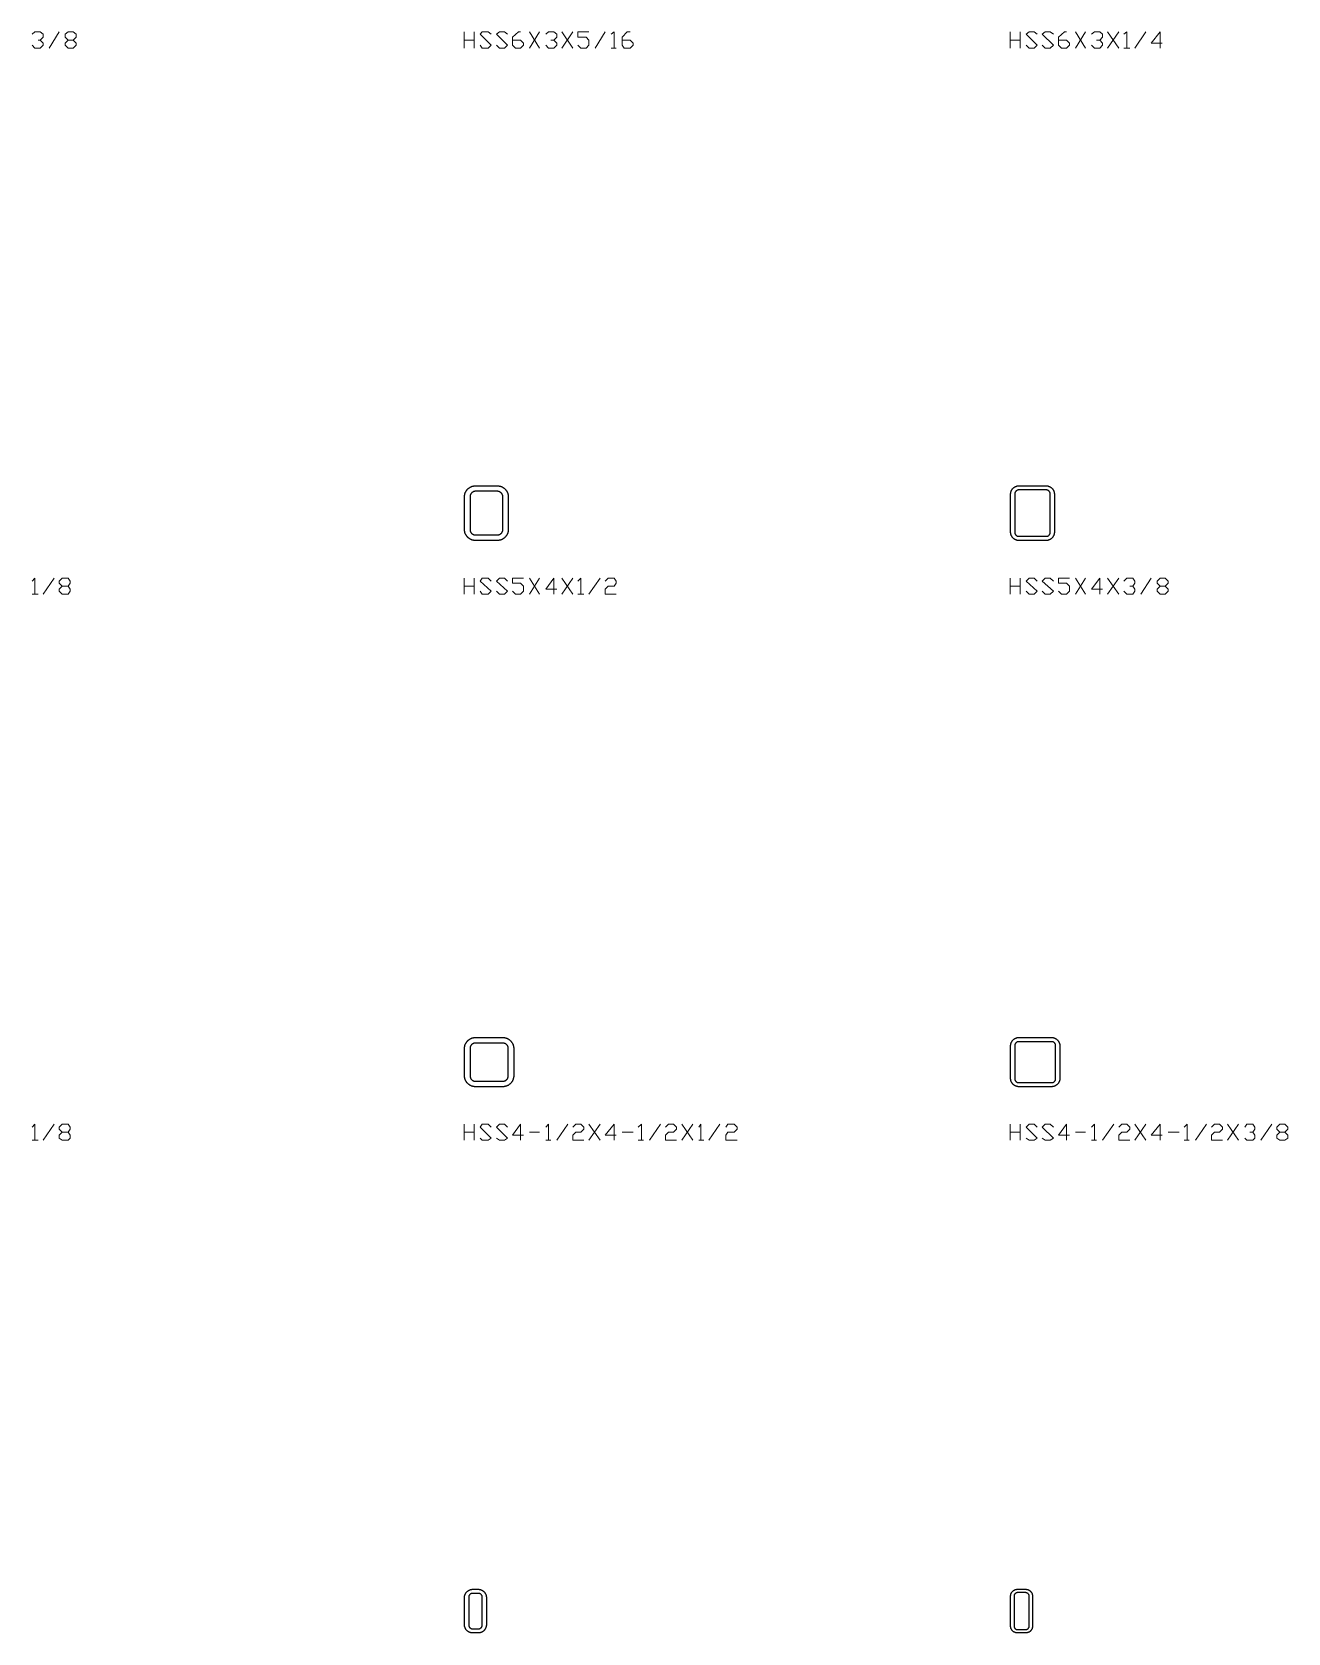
# Model space of a CAD drawing. Header units: inches. Extents: x 0 to 975, y -1305 to 34.
# Drawn here: x 860.4 to 975.4, y -1100 to -953.5 of the extents above; entities that cross this region are included whole.
import ezdxf

# ---------------------------------------------------------------- set-up
doc = ezdxf.new("R2010")
doc.units = ezdxf.units.IN
doc.header["$MEASUREMENT"] = 0
doc.layers.add('AISC_STEEL', color=7, linetype='Continuous')

msp = doc.modelspace()

# ---------------------------------------------------------------- linework, layer by layer
at = {"color": 3, "lineweight": 0}
for p, q in [((861.97, -954.94), (862.89, -953.46)), ((899.96, -954.94), (899.96, -953.46)), ((900.88, -953.46), (900.88, -954.94)), ((905.95, -953.46), (906.87, -954.94)), ((905.95, -954.94), (906.87, -953.46)), ((908.9, -953.46), (909.92, -954.94)), ((908.9, -954.94), (909.92, -953.46)), ((911.95, -954.94), (912.87, -953.46)), ((949.94, -954.94), (949.94, -953.46)), ((950.86, -953.46), (950.86, -954.94)), ((955.93, -953.46), (956.86, -954.94)), ((955.93, -954.94), (956.86, -953.46)), ((958.88, -953.46), (959.9, -954.94)), ((958.88, -954.94), (959.9, -953.46)), ((961.37, -954.94), (962.39, -953.46)), ((899.96, -954.2), (900.88, -954.2)), ((913.42, -954.94), (913.88, -954.94)), ((949.94, -954.2), (950.86, -954.2)), ((960.36, -954.94), (960.91, -954.94)), ((861.41, -1004.92), (862.43, -1003.44)), ((899.96, -1004.92), (899.96, -1003.44)), ((900.88, -1003.44), (900.88, -1004.92)), ((905.95, -1003.44), (906.87, -1004.92)), ((905.95, -1004.92), (906.87, -1003.44)), ((908.9, -1003.44), (909.92, -1004.92)), ((908.9, -1004.92), (909.92, -1003.44)), ((911.39, -1004.92), (912.41, -1003.44)), ((949.94, -1004.92), (949.94, -1003.44)), ((950.86, -1003.44), (950.86, -1004.92)), ((955.93, -1003.44), (956.86, -1004.92)), ((955.93, -1004.92), (956.86, -1003.44)), ((958.88, -1003.44), (959.9, -1004.92)), ((958.88, -1004.92), (959.9, -1003.44)), ((961.93, -1004.92), (962.85, -1003.44)), ((860.4, -1004.92), (860.95, -1004.92)), ((899.96, -1004.18), (900.88, -1004.18)), ((910.38, -1004.92), (910.93, -1004.92)), ((949.94, -1004.18), (950.86, -1004.18)), ((861.41, -1054.9), (862.43, -1053.43)), ((899.96, -1054.9), (899.96, -1053.43)), ((900.88, -1053.43), (900.88, -1054.9)), ((908.44, -1054.9), (909.46, -1053.43)), ((911.39, -1053.43), (912.41, -1054.9)), ((911.39, -1054.9), (912.41, -1053.43)), ((916.93, -1054.9), (917.94, -1053.43)), ((919.88, -1053.43), (920.89, -1054.9)), ((919.88, -1054.9), (920.89, -1053.43)), ((922.37, -1054.9), (923.38, -1053.43)), ((949.94, -1054.9), (949.94, -1053.43)), ((950.86, -1053.43), (950.86, -1054.9)), ((958.42, -1054.9), (959.44, -1053.43)), ((961.37, -1053.43), (962.39, -1054.9)), ((961.37, -1054.9), (962.39, -1053.43)), ((966.91, -1054.9), (967.92, -1053.43)), ((969.86, -1053.43), (970.87, -1054.9)), ((969.86, -1054.9), (970.87, -1053.43)), ((972.9, -1054.9), (973.92, -1053.43)), ((860.4, -1054.9), (860.95, -1054.9)), ((899.96, -1054.16), (900.88, -1054.16)), ((905.95, -1054.16), (906.87, -1054.16)), ((907.43, -1054.9), (907.89, -1054.9)), ((914.44, -1054.16), (915.45, -1054.16)), ((915.91, -1054.9), (916.37, -1054.9)), ((921.44, -1054.9), (921.91, -1054.9)), ((949.94, -1054.16), (950.86, -1054.16)), ((955.93, -1054.16), (956.86, -1054.16)), ((957.41, -1054.9), (957.87, -1054.9)), ((964.42, -1054.16), (965.43, -1054.16)), ((965.89, -1054.9), (966.35, -1054.9))]:
    msp.add_line(p, q, dxfattribs=at)
for points in [[(860.4, -953.65), (860.67, -953.46), (861.14, -953.46), (861.41, -953.65), (861.41, -953.92), (861.14, -954.2), (860.95, -954.2)], [(864.18, -954.2), (864.45, -954.48), (864.45, -954.66), (864.18, -954.94), (863.72, -954.94), (863.44, -954.66), (863.44, -954.48), (863.72, -954.2), (864.18, -954.2), (864.45, -953.92), (864.45, -953.65), (864.18, -953.46), (863.72, -953.46), (863.44, -953.65), (863.44, -953.92), (863.72, -954.2)], [(901.43, -954.66), (901.62, -954.94), (902.17, -954.94), (902.45, -954.66), (901.43, -953.65), (901.62, -953.46), (902.17, -953.46), (902.45, -953.65)], [(902.91, -954.66), (903.19, -954.94), (903.65, -954.94), (903.92, -954.66), (902.91, -953.65), (903.19, -953.46), (903.65, -953.46), (903.92, -953.65)], [(904.38, -954.2), (905.12, -954.2), (905.4, -954.48), (905.4, -954.66), (905.12, -954.94), (904.66, -954.94), (904.38, -954.66), (904.38, -953.92), (904.94, -953.46), (905.12, -953.46)], [(907.43, -953.65), (907.7, -953.46), (908.17, -953.46), (908.44, -953.65), (908.44, -953.92), (908.17, -954.2), (907.89, -954.2)], [(910.38, -954.66), (910.66, -954.94), (911.12, -954.94), (911.39, -954.66), (911.39, -954.2), (911.12, -953.92), (910.38, -953.92), (910.38, -953.46), (911.39, -953.46)], [(913.42, -953.65), (913.7, -953.46), (913.7, -954.94)], [(914.44, -954.2), (915.17, -954.2), (915.45, -954.48), (915.45, -954.66), (915.17, -954.94), (914.62, -954.94), (914.44, -954.66), (914.44, -953.92), (914.9, -953.46), (915.17, -953.46)], [(951.42, -954.66), (951.69, -954.94), (952.15, -954.94), (952.43, -954.66), (951.42, -953.65), (951.69, -953.46), (952.15, -953.46), (952.43, -953.65)], [(952.89, -954.66), (953.17, -954.94), (953.63, -954.94), (953.91, -954.66), (952.89, -953.65), (953.17, -953.46), (953.63, -953.46), (953.91, -953.65)], [(954.37, -954.2), (955.1, -954.2), (955.38, -954.48), (955.38, -954.66), (955.1, -954.94), (954.64, -954.94), (954.37, -954.66), (954.37, -953.92), (954.92, -953.46), (955.1, -953.46)], [(957.41, -953.65), (957.69, -953.46), (958.15, -953.46), (958.42, -953.65), (958.42, -953.92), (958.15, -954.2), (957.87, -954.2)], [(960.36, -953.65), (960.64, -953.46), (960.64, -954.94)], [(963.86, -954.48), (962.85, -954.48), (963.68, -953.46), (963.68, -954.94)], [(861.14, -954.2), (861.41, -954.48), (861.41, -954.66), (861.14, -954.94), (860.67, -954.94), (860.4, -954.66)], [(908.17, -954.2), (908.44, -954.48), (908.44, -954.66), (908.17, -954.94), (907.7, -954.94), (907.43, -954.66)], [(958.15, -954.2), (958.42, -954.48), (958.42, -954.66), (958.15, -954.94), (957.69, -954.94), (957.41, -954.66)], [(860.4, -1003.72), (860.67, -1003.44), (860.67, -1004.92)], [(863.72, -1004.18), (863.9, -1004.46), (863.9, -1004.64), (863.72, -1004.92), (863.16, -1004.92), (862.89, -1004.64), (862.89, -1004.46), (863.16, -1004.18), (863.72, -1004.18), (863.9, -1003.91), (863.9, -1003.72), (863.72, -1003.44), (863.16, -1003.44), (862.89, -1003.72), (862.89, -1003.91), (863.16, -1004.18)], [(901.43, -1004.64), (901.62, -1004.92), (902.17, -1004.92), (902.45, -1004.64), (901.43, -1003.72), (901.62, -1003.44), (902.17, -1003.44), (902.45, -1003.72)], [(902.91, -1004.64), (903.19, -1004.92), (903.65, -1004.92), (903.92, -1004.64), (902.91, -1003.72), (903.19, -1003.44), (903.65, -1003.44), (903.92, -1003.72)], [(904.38, -1004.64), (904.66, -1004.92), (905.12, -1004.92), (905.4, -1004.64), (905.4, -1004.18), (905.12, -1003.91), (904.38, -1003.91), (904.38, -1003.44), (905.4, -1003.44)], [(908.44, -1004.46), (907.43, -1004.46), (908.17, -1003.44), (908.17, -1004.92)], [(910.38, -1003.72), (910.66, -1003.44), (910.66, -1004.92)], [(912.87, -1003.72), (913.15, -1003.44), (913.7, -1003.44), (913.88, -1003.72), (913.88, -1003.91), (913.7, -1004.18), (913.15, -1004.18), (912.87, -1004.46), (912.87, -1004.92), (913.88, -1004.92)], [(951.42, -1004.64), (951.69, -1004.92), (952.15, -1004.92), (952.43, -1004.64), (951.42, -1003.72), (951.69, -1003.44), (952.15, -1003.44), (952.43, -1003.72)], [(952.89, -1004.64), (953.17, -1004.92), (953.63, -1004.92), (953.91, -1004.64), (952.89, -1003.72), (953.17, -1003.44), (953.63, -1003.44), (953.91, -1003.72)], [(954.37, -1004.64), (954.64, -1004.92), (955.1, -1004.92), (955.38, -1004.64), (955.38, -1004.18), (955.1, -1003.91), (954.37, -1003.91), (954.37, -1003.44), (955.38, -1003.44)], [(958.42, -1004.46), (957.41, -1004.46), (958.15, -1003.44), (958.15, -1004.92)], [(960.36, -1003.72), (960.64, -1003.44), (961.19, -1003.44), (961.37, -1003.72), (961.37, -1003.91), (961.19, -1004.18), (960.91, -1004.18)], [(964.14, -1004.18), (964.42, -1004.46), (964.42, -1004.64), (964.14, -1004.92), (963.68, -1004.92), (963.4, -1004.64), (963.4, -1004.46), (963.68, -1004.18), (964.14, -1004.18), (964.42, -1003.91), (964.42, -1003.72), (964.14, -1003.44), (963.68, -1003.44), (963.4, -1003.72), (963.4, -1003.91), (963.68, -1004.18)], [(961.19, -1004.18), (961.37, -1004.46), (961.37, -1004.64), (961.19, -1004.92), (960.64, -1004.92), (960.36, -1004.64)], [(860.4, -1053.7), (860.67, -1053.43), (860.67, -1054.9)], [(863.72, -1054.16), (863.9, -1054.44), (863.9, -1054.72), (863.72, -1054.9), (863.16, -1054.9), (862.89, -1054.72), (862.89, -1054.44), (863.16, -1054.16), (863.72, -1054.16), (863.9, -1053.89), (863.9, -1053.7), (863.72, -1053.43), (863.16, -1053.43), (862.89, -1053.7), (862.89, -1053.89), (863.16, -1054.16)], [(901.43, -1054.72), (901.62, -1054.9), (902.17, -1054.9), (902.45, -1054.72), (901.43, -1053.7), (901.62, -1053.43), (902.17, -1053.43), (902.45, -1053.7)], [(902.91, -1054.72), (903.19, -1054.9), (903.65, -1054.9), (903.92, -1054.72), (902.91, -1053.7), (903.19, -1053.43), (903.65, -1053.43), (903.92, -1053.7)], [(905.4, -1054.44), (904.38, -1054.44), (905.12, -1053.43), (905.12, -1054.9)], [(907.43, -1053.7), (907.7, -1053.43), (907.7, -1054.9)], [(909.92, -1053.7), (910.19, -1053.43), (910.66, -1053.43), (910.93, -1053.7), (910.93, -1053.89), (910.66, -1054.16), (910.19, -1054.16), (909.92, -1054.44), (909.92, -1054.9), (910.93, -1054.9)], [(913.88, -1054.44), (912.87, -1054.44), (913.7, -1053.43), (913.7, -1054.9)], [(915.91, -1053.7), (916.19, -1053.43), (916.19, -1054.9)], [(918.4, -1053.7), (918.68, -1053.43), (919.14, -1053.43), (919.42, -1053.7), (919.42, -1053.89), (919.14, -1054.16), (918.68, -1054.16), (918.4, -1054.44), (918.4, -1054.9), (919.42, -1054.9)], [(921.44, -1053.7), (921.63, -1053.43), (921.63, -1054.9)], [(923.93, -1053.7), (924.12, -1053.43), (924.67, -1053.43), (924.95, -1053.7), (924.95, -1053.89), (924.67, -1054.16), (924.12, -1054.16), (923.93, -1054.44), (923.93, -1054.9), (924.95, -1054.9)], [(951.42, -1054.72), (951.69, -1054.9), (952.15, -1054.9), (952.43, -1054.72), (951.42, -1053.7), (951.69, -1053.43), (952.15, -1053.43), (952.43, -1053.7)], [(952.89, -1054.72), (953.17, -1054.9), (953.63, -1054.9), (953.91, -1054.72), (952.89, -1053.7), (953.17, -1053.43), (953.63, -1053.43), (953.91, -1053.7)], [(955.38, -1054.44), (954.37, -1054.44), (955.1, -1053.43), (955.1, -1054.9)], [(957.41, -1053.7), (957.69, -1053.43), (957.69, -1054.9)], [(959.9, -1053.7), (960.18, -1053.43), (960.64, -1053.43), (960.91, -1053.7), (960.91, -1053.89), (960.64, -1054.16), (960.18, -1054.16), (959.9, -1054.44), (959.9, -1054.9), (960.91, -1054.9)], [(963.86, -1054.44), (962.85, -1054.44), (963.68, -1053.43), (963.68, -1054.9)], [(965.89, -1053.7), (966.17, -1053.43), (966.17, -1054.9)], [(968.38, -1053.7), (968.66, -1053.43), (969.12, -1053.43), (969.4, -1053.7), (969.4, -1053.89), (969.12, -1054.16), (968.66, -1054.16), (968.38, -1054.44), (968.38, -1054.9), (969.4, -1054.9)], [(971.43, -1053.7), (971.61, -1053.43), (972.16, -1053.43), (972.35, -1053.7), (972.35, -1053.89), (972.16, -1054.16), (971.89, -1054.16)], [(975.11, -1054.16), (975.39, -1054.44), (975.39, -1054.72), (975.11, -1054.9), (974.65, -1054.9), (974.38, -1054.72), (974.38, -1054.44), (974.65, -1054.16), (975.11, -1054.16), (975.39, -1053.89), (975.39, -1053.7), (975.11, -1053.43), (974.65, -1053.43), (974.38, -1053.7), (974.38, -1053.89), (974.65, -1054.16)], [(972.16, -1054.16), (972.35, -1054.44), (972.35, -1054.72), (972.16, -1054.9), (971.61, -1054.9), (971.43, -1054.72)]]:
    msp.add_lwpolyline(points, dxfattribs=at)
at = {"layer": 'AISC_STEEL'}
for points in [[(903, -995), (903.03, -995), (903.06, -995), (903.09, -995), (903.12, -995.01), (903.15, -995.01), (903.18, -995.02), (903.21, -995.02), (903.23, -995.03), (903.26, -995.04), (903.29, -995.04), (903.32, -995.05), (903.35, -995.06), (903.38, -995.07), (903.4, -995.08), (903.43, -995.1), (903.46, -995.11), (903.48, -995.12), (903.51, -995.14), (903.53, -995.15), (903.56, -995.17), (903.58, -995.19), (903.61, -995.21), (903.63, -995.22), (903.65, -995.24), (903.67, -995.26), (903.7, -995.28), (903.72, -995.3), (903.74, -995.33), (903.76, -995.35), (903.78, -995.37), (903.79, -995.39), (903.81, -995.42), (903.83, -995.44), (903.85, -995.47), (903.86, -995.49), (903.88, -995.52), (903.89, -995.54), (903.9, -995.57), (903.92, -995.6), (903.93, -995.62), (903.94, -995.65), (903.95, -995.68), (903.96, -995.71), (903.96, -995.74), (903.97, -995.77), (903.98, -995.79), (903.98, -995.82), (903.99, -995.85), (903.99, -995.88), (904, -995.91), (904, -995.94), (904, -995.97), (904, -996), (904, -999), (904, -999.03), (904, -999.06), (904, -999.09), (903.99, -999.12), (903.99, -999.15), (903.98, -999.18), (903.98, -999.21), (903.97, -999.23), (903.96, -999.26), (903.96, -999.29), (903.95, -999.32), (903.94, -999.35), (903.93, -999.38), (903.92, -999.4), (903.9, -999.43), (903.89, -999.46), (903.88, -999.48), (903.86, -999.51), (903.85, -999.53), (903.83, -999.56), (903.81, -999.58), (903.79, -999.61), (903.78, -999.63), (903.76, -999.65), (903.74, -999.67), (903.72, -999.7), (903.7, -999.72), (903.67, -999.74), (903.65, -999.76), (903.63, -999.78), (903.61, -999.79), (903.58, -999.81), (903.56, -999.83), (903.53, -999.85), (903.51, -999.86), (903.48, -999.88), (903.46, -999.89), (903.43, -999.9), (903.4, -999.92), (903.38, -999.93), (903.35, -999.94), (903.32, -999.95), (903.29, -999.96), (903.26, -999.96), (903.23, -999.97), (903.21, -999.98), (903.18, -999.98), (903.15, -999.99), (903.12, -999.99), (903.09, -1000), (903.06, -1000), (903.03, -1000), (903, -1000), (901, -1000), (900.97, -1000), (900.94, -1000), (900.91, -1000), (900.88, -999.99), (900.85, -999.99), (900.82, -999.98), (900.79, -999.98), (900.77, -999.97), (900.74, -999.96), (900.71, -999.96), (900.68, -999.95), (900.65, -999.94), (900.62, -999.93), (900.6, -999.92), (900.57, -999.9), (900.54, -999.89), (900.52, -999.88), (900.49, -999.86), (900.47, -999.85), (900.44, -999.83), (900.42, -999.81), (900.39, -999.79), (900.37, -999.78), (900.35, -999.76), (900.33, -999.74), (900.3, -999.72), (900.28, -999.7), (900.26, -999.67), (900.24, -999.65), (900.22, -999.63), (900.21, -999.61), (900.19, -999.58), (900.17, -999.56), (900.15, -999.53), (900.14, -999.51), (900.12, -999.48), (900.11, -999.46), (900.1, -999.43), (900.08, -999.4), (900.07, -999.38), (900.06, -999.35), (900.05, -999.32), (900.04, -999.29), (900.04, -999.26), (900.03, -999.23), (900.02, -999.21), (900.02, -999.18), (900.01, -999.15), (900.01, -999.12), (900, -999.09), (900, -999.06), (900, -999.03), (900, -999), (900, -996), (900, -995.97), (900, -995.94), (900, -995.91), (900.01, -995.88), (900.01, -995.85), (900.02, -995.82), (900.02, -995.79), (900.03, -995.77), (900.04, -995.74), (900.04, -995.71), (900.05, -995.68), (900.06, -995.65), (900.07, -995.62), (900.08, -995.6), (900.1, -995.57), (900.11, -995.54), (900.12, -995.52), (900.14, -995.49), (900.15, -995.47), (900.17, -995.44), (900.19, -995.42), (900.21, -995.39), (900.22, -995.37), (900.24, -995.35), (900.26, -995.33), (900.28, -995.3), (900.3, -995.28), (900.33, -995.26), (900.35, -995.24), (900.37, -995.22), (900.39, -995.21), (900.42, -995.19), (900.44, -995.17), (900.47, -995.15), (900.49, -995.14), (900.52, -995.12), (900.54, -995.11), (900.57, -995.1), (900.6, -995.08), (900.62, -995.07), (900.65, -995.06), (900.68, -995.05), (900.71, -995.04), (900.74, -995.04), (900.77, -995.03), (900.79, -995.02), (900.82, -995.02), (900.85, -995.01), (900.88, -995.01), (900.91, -995), (900.94, -995), (900.97, -995), (901, -995)], [(901, -995.5), (900.97, -995.5), (900.94, -995.5), (900.91, -995.51), (900.88, -995.51), (900.86, -995.52), (900.83, -995.53), (900.8, -995.54), (900.78, -995.55), (900.75, -995.57), (900.73, -995.58), (900.7, -995.6), (900.68, -995.62), (900.66, -995.64), (900.64, -995.66), (900.62, -995.68), (900.6, -995.7), (900.58, -995.73), (900.57, -995.75), (900.55, -995.78), (900.54, -995.8), (900.53, -995.83), (900.52, -995.86), (900.51, -995.88), (900.51, -995.91), (900.5, -995.94), (900.5, -995.97), (900.5, -996), (900.5, -999), (900.5, -999.03), (900.5, -999.06), (900.51, -999.09), (900.51, -999.12), (900.52, -999.14), (900.53, -999.17), (900.54, -999.2), (900.55, -999.22), (900.57, -999.25), (900.58, -999.27), (900.6, -999.3), (900.62, -999.32), (900.64, -999.34), (900.66, -999.36), (900.68, -999.38), (900.7, -999.4), (900.73, -999.42), (900.75, -999.43), (900.78, -999.45), (900.8, -999.46), (900.83, -999.47), (900.86, -999.48), (900.88, -999.49), (900.91, -999.49), (900.94, -999.5), (900.97, -999.5), (901, -999.5), (903, -999.5), (903.03, -999.5), (903.06, -999.5), (903.09, -999.49), (903.12, -999.49), (903.14, -999.48), (903.17, -999.47), (903.2, -999.46), (903.22, -999.45), (903.25, -999.43), (903.27, -999.42), (903.3, -999.4), (903.32, -999.38), (903.34, -999.36), (903.36, -999.34), (903.38, -999.32), (903.4, -999.3), (903.42, -999.27), (903.43, -999.25), (903.45, -999.22), (903.46, -999.2), (903.47, -999.17), (903.48, -999.14), (903.49, -999.12), (903.49, -999.09), (903.5, -999.06), (903.5, -999.03), (903.5, -999), (903.5, -996), (903.5, -995.97), (903.5, -995.94), (903.49, -995.91), (903.49, -995.88), (903.48, -995.86), (903.47, -995.83), (903.46, -995.8), (903.45, -995.78), (903.43, -995.75), (903.42, -995.73), (903.4, -995.7), (903.38, -995.68), (903.36, -995.66), (903.34, -995.64), (903.32, -995.62), (903.3, -995.6), (903.27, -995.58), (903.25, -995.57), (903.22, -995.55), (903.2, -995.54), (903.17, -995.53), (903.14, -995.52), (903.12, -995.51), (903.09, -995.51), (903.06, -995.5), (903.03, -995.5), (903, -995.5)], [(953.25, -995), (953.28, -995), (953.31, -995), (953.34, -995.01), (953.37, -995.01), (953.4, -995.01), (953.43, -995.02), (953.45, -995.03), (953.48, -995.04), (953.51, -995.05), (953.54, -995.06), (953.56, -995.07), (953.59, -995.08), (953.62, -995.1), (953.64, -995.11), (953.67, -995.13), (953.69, -995.14), (953.71, -995.16), (953.74, -995.18), (953.76, -995.2), (953.78, -995.22), (953.8, -995.24), (953.82, -995.26), (953.84, -995.29), (953.86, -995.31), (953.87, -995.33), (953.89, -995.36), (953.9, -995.38), (953.92, -995.41), (953.93, -995.44), (953.94, -995.46), (953.95, -995.49), (953.96, -995.52), (953.97, -995.55), (953.98, -995.57), (953.99, -995.6), (953.99, -995.63), (953.99, -995.66), (954, -995.69), (954, -995.72), (954, -995.75), (954, -999.25), (954, -999.28), (954, -999.31), (953.99, -999.34), (953.99, -999.37), (953.99, -999.4), (953.98, -999.43), (953.97, -999.45), (953.96, -999.48), (953.95, -999.51), (953.94, -999.54), (953.93, -999.56), (953.92, -999.59), (953.9, -999.62), (953.89, -999.64), (953.87, -999.67), (953.86, -999.69), (953.84, -999.71), (953.82, -999.74), (953.8, -999.76), (953.78, -999.78), (953.76, -999.8), (953.74, -999.82), (953.71, -999.84), (953.69, -999.86), (953.67, -999.87), (953.64, -999.89), (953.62, -999.9), (953.59, -999.92), (953.56, -999.93), (953.54, -999.94), (953.51, -999.95), (953.48, -999.96), (953.45, -999.97), (953.43, -999.98), (953.4, -999.99), (953.37, -999.99), (953.34, -999.99), (953.31, -1000), (953.28, -1000), (953.25, -1000), (950.75, -1000), (950.72, -1000), (950.69, -1000), (950.66, -999.99), (950.63, -999.99), (950.6, -999.99), (950.57, -999.98), (950.55, -999.97), (950.52, -999.96), (950.49, -999.95), (950.46, -999.94), (950.44, -999.93), (950.41, -999.92), (950.38, -999.9), (950.36, -999.89), (950.33, -999.87), (950.31, -999.86), (950.29, -999.84), (950.26, -999.82), (950.24, -999.8), (950.22, -999.78), (950.2, -999.76), (950.18, -999.74), (950.16, -999.71), (950.14, -999.69), (950.13, -999.67), (950.11, -999.64), (950.1, -999.62), (950.08, -999.59), (950.07, -999.56), (950.06, -999.54), (950.05, -999.51), (950.04, -999.48), (950.03, -999.45), (950.02, -999.43), (950.01, -999.4), (950.01, -999.37), (950.01, -999.34), (950, -999.31), (950, -999.28), (950, -999.25), (950, -995.75), (950, -995.72), (950, -995.69), (950.01, -995.66), (950.01, -995.63), (950.01, -995.6), (950.02, -995.57), (950.03, -995.55), (950.04, -995.52), (950.05, -995.49), (950.06, -995.46), (950.07, -995.44), (950.08, -995.41), (950.1, -995.38), (950.11, -995.36), (950.13, -995.33), (950.14, -995.31), (950.16, -995.29), (950.18, -995.26), (950.2, -995.24), (950.22, -995.22), (950.24, -995.2), (950.26, -995.18), (950.29, -995.16), (950.31, -995.14), (950.33, -995.13), (950.36, -995.11), (950.38, -995.1), (950.41, -995.08), (950.44, -995.07), (950.46, -995.06), (950.49, -995.05), (950.52, -995.04), (950.55, -995.03), (950.57, -995.02), (950.6, -995.01), (950.63, -995.01), (950.66, -995.01), (950.69, -995), (950.72, -995), (950.75, -995)], [(950.75, -995.38), (950.72, -995.38), (950.69, -995.38), (950.66, -995.39), (950.63, -995.39), (950.61, -995.4), (950.58, -995.42), (950.55, -995.43), (950.53, -995.45), (950.51, -995.46), (950.48, -995.48), (950.46, -995.51), (950.45, -995.53), (950.43, -995.55), (950.42, -995.58), (950.4, -995.61), (950.39, -995.63), (950.39, -995.66), (950.38, -995.69), (950.38, -995.72), (950.38, -995.75), (950.38, -999.25), (950.38, -999.28), (950.38, -999.31), (950.39, -999.34), (950.39, -999.37), (950.4, -999.39), (950.42, -999.42), (950.43, -999.45), (950.45, -999.47), (950.46, -999.49), (950.48, -999.52), (950.51, -999.54), (950.53, -999.55), (950.55, -999.57), (950.58, -999.58), (950.61, -999.6), (950.63, -999.61), (950.66, -999.61), (950.69, -999.62), (950.72, -999.62), (950.75, -999.62), (953.25, -999.62), (953.28, -999.62), (953.31, -999.62), (953.34, -999.61), (953.37, -999.61), (953.39, -999.6), (953.42, -999.58), (953.45, -999.57), (953.47, -999.55), (953.49, -999.54), (953.52, -999.52), (953.54, -999.49), (953.55, -999.47), (953.57, -999.45), (953.58, -999.42), (953.6, -999.39), (953.61, -999.37), (953.61, -999.34), (953.62, -999.31), (953.62, -999.28), (953.62, -999.25), (953.62, -995.75), (953.62, -995.72), (953.62, -995.69), (953.61, -995.66), (953.61, -995.63), (953.6, -995.61), (953.58, -995.58), (953.57, -995.55), (953.55, -995.53), (953.54, -995.51), (953.52, -995.48), (953.49, -995.46), (953.47, -995.45), (953.45, -995.43), (953.42, -995.42), (953.39, -995.4), (953.37, -995.39), (953.34, -995.39), (953.31, -995.38), (953.28, -995.38), (953.25, -995.38)], [(903.5, -1045.5), (903.53, -1045.5), (903.56, -1045.5), (903.59, -1045.5), (903.62, -1045.51), (903.65, -1045.51), (903.68, -1045.52), (903.71, -1045.52), (903.73, -1045.53), (903.76, -1045.54), (903.79, -1045.54), (903.82, -1045.55), (903.85, -1045.56), (903.88, -1045.57), (903.9, -1045.58), (903.93, -1045.6), (903.96, -1045.61), (903.98, -1045.62), (904.01, -1045.64), (904.03, -1045.65), (904.06, -1045.67), (904.08, -1045.69), (904.11, -1045.71), (904.13, -1045.72), (904.15, -1045.74), (904.17, -1045.76), (904.2, -1045.78), (904.22, -1045.8), (904.24, -1045.83), (904.26, -1045.85), (904.28, -1045.87), (904.29, -1045.89), (904.31, -1045.92), (904.33, -1045.94), (904.35, -1045.97), (904.36, -1045.99), (904.38, -1046.02), (904.39, -1046.04), (904.4, -1046.07), (904.42, -1046.1), (904.43, -1046.12), (904.44, -1046.15), (904.45, -1046.18), (904.46, -1046.21), (904.46, -1046.24), (904.47, -1046.27), (904.48, -1046.29), (904.48, -1046.32), (904.49, -1046.35), (904.49, -1046.38), (904.5, -1046.41), (904.5, -1046.44), (904.5, -1046.47), (904.5, -1046.5), (904.5, -1049), (904.5, -1049.03), (904.5, -1049.06), (904.5, -1049.09), (904.49, -1049.12), (904.49, -1049.15), (904.48, -1049.18), (904.48, -1049.21), (904.47, -1049.23), (904.46, -1049.26), (904.46, -1049.29), (904.45, -1049.32), (904.44, -1049.35), (904.43, -1049.38), (904.42, -1049.4), (904.4, -1049.43), (904.39, -1049.46), (904.38, -1049.48), (904.36, -1049.51), (904.35, -1049.53), (904.33, -1049.56), (904.31, -1049.58), (904.29, -1049.61), (904.28, -1049.63), (904.26, -1049.65), (904.24, -1049.67), (904.22, -1049.7), (904.2, -1049.72), (904.17, -1049.74), (904.15, -1049.76), (904.13, -1049.78), (904.11, -1049.79), (904.08, -1049.81), (904.06, -1049.83), (904.03, -1049.85), (904.01, -1049.86), (903.98, -1049.88), (903.96, -1049.89), (903.93, -1049.9), (903.9, -1049.92), (903.88, -1049.93), (903.85, -1049.94), (903.82, -1049.95), (903.79, -1049.96), (903.76, -1049.96), (903.73, -1049.97), (903.71, -1049.98), (903.68, -1049.98), (903.65, -1049.99), (903.62, -1049.99), (903.59, -1050), (903.56, -1050), (903.53, -1050), (903.5, -1050), (901, -1050), (900.97, -1050), (900.94, -1050), (900.91, -1050), (900.88, -1049.99), (900.85, -1049.99), (900.82, -1049.98), (900.79, -1049.98), (900.77, -1049.97), (900.74, -1049.96), (900.71, -1049.96), (900.68, -1049.95), (900.65, -1049.94), (900.62, -1049.93), (900.6, -1049.92), (900.57, -1049.9), (900.54, -1049.89), (900.52, -1049.88), (900.49, -1049.86), (900.47, -1049.85), (900.44, -1049.83), (900.42, -1049.81), (900.39, -1049.79), (900.37, -1049.78), (900.35, -1049.76), (900.33, -1049.74), (900.3, -1049.72), (900.28, -1049.7), (900.26, -1049.67), (900.24, -1049.65), (900.22, -1049.63), (900.21, -1049.61), (900.19, -1049.58), (900.17, -1049.56), (900.15, -1049.53), (900.14, -1049.51), (900.12, -1049.48), (900.11, -1049.46), (900.1, -1049.43), (900.08, -1049.4), (900.07, -1049.38), (900.06, -1049.35), (900.05, -1049.32), (900.04, -1049.29), (900.04, -1049.26), (900.03, -1049.23), (900.02, -1049.21), (900.02, -1049.18), (900.01, -1049.15), (900.01, -1049.12), (900, -1049.09), (900, -1049.06), (900, -1049.03), (900, -1049), (900, -1046.5), (900, -1046.47), (900, -1046.44), (900, -1046.41), (900.01, -1046.38), (900.01, -1046.35), (900.02, -1046.32), (900.02, -1046.29), (900.03, -1046.27), (900.04, -1046.24), (900.04, -1046.21), (900.05, -1046.18), (900.06, -1046.15), (900.07, -1046.12), (900.08, -1046.1), (900.1, -1046.07), (900.11, -1046.04), (900.12, -1046.02), (900.14, -1045.99), (900.15, -1045.97), (900.17, -1045.94), (900.19, -1045.92), (900.21, -1045.89), (900.22, -1045.87), (900.24, -1045.85), (900.26, -1045.83), (900.28, -1045.8), (900.3, -1045.78), (900.33, -1045.76), (900.35, -1045.74), (900.37, -1045.72), (900.39, -1045.71), (900.42, -1045.69), (900.44, -1045.67), (900.47, -1045.65), (900.49, -1045.64), (900.52, -1045.62), (900.54, -1045.61), (900.57, -1045.6), (900.6, -1045.58), (900.62, -1045.57), (900.65, -1045.56), (900.68, -1045.55), (900.71, -1045.54), (900.74, -1045.54), (900.77, -1045.53), (900.79, -1045.52), (900.82, -1045.52), (900.85, -1045.51), (900.88, -1045.51), (900.91, -1045.5), (900.94, -1045.5), (900.97, -1045.5), (901, -1045.5)], [(901, -1046), (900.97, -1046), (900.94, -1046), (900.91, -1046.01), (900.88, -1046.01), (900.86, -1046.02), (900.83, -1046.03), (900.8, -1046.04), (900.78, -1046.05), (900.75, -1046.07), (900.73, -1046.08), (900.7, -1046.1), (900.68, -1046.12), (900.66, -1046.14), (900.64, -1046.16), (900.62, -1046.18), (900.6, -1046.2), (900.58, -1046.23), (900.57, -1046.25), (900.55, -1046.28), (900.54, -1046.3), (900.53, -1046.33), (900.52, -1046.36), (900.51, -1046.38), (900.51, -1046.41), (900.5, -1046.44), (900.5, -1046.47), (900.5, -1046.5), (900.5, -1049), (900.5, -1049.03), (900.5, -1049.06), (900.51, -1049.09), (900.51, -1049.12), (900.52, -1049.14), (900.53, -1049.17), (900.54, -1049.2), (900.55, -1049.22), (900.57, -1049.25), (900.58, -1049.27), (900.6, -1049.3), (900.62, -1049.32), (900.64, -1049.34), (900.66, -1049.36), (900.68, -1049.38), (900.7, -1049.4), (900.73, -1049.42), (900.75, -1049.43), (900.78, -1049.45), (900.8, -1049.46), (900.83, -1049.47), (900.86, -1049.48), (900.88, -1049.49), (900.91, -1049.49), (900.94, -1049.5), (900.97, -1049.5), (901, -1049.5), (903.5, -1049.5), (903.53, -1049.5), (903.56, -1049.5), (903.59, -1049.49), (903.62, -1049.49), (903.64, -1049.48), (903.67, -1049.47), (903.7, -1049.46), (903.72, -1049.45), (903.75, -1049.43), (903.77, -1049.42), (903.8, -1049.4), (903.82, -1049.38), (903.84, -1049.36), (903.86, -1049.34), (903.88, -1049.32), (903.9, -1049.3), (903.92, -1049.27), (903.93, -1049.25), (903.95, -1049.22), (903.96, -1049.2), (903.97, -1049.17), (903.98, -1049.14), (903.99, -1049.12), (903.99, -1049.09), (904, -1049.06), (904, -1049.03), (904, -1049), (904, -1046.5), (904, -1046.47), (904, -1046.44), (903.99, -1046.41), (903.99, -1046.38), (903.98, -1046.36), (903.97, -1046.33), (903.96, -1046.3), (903.95, -1046.28), (903.93, -1046.25), (903.92, -1046.23), (903.9, -1046.2), (903.88, -1046.18), (903.86, -1046.16), (903.84, -1046.14), (903.82, -1046.12), (903.8, -1046.1), (903.77, -1046.08), (903.75, -1046.07), (903.72, -1046.05), (903.7, -1046.04), (903.67, -1046.03), (903.64, -1046.02), (903.62, -1046.01), (903.59, -1046.01), (903.56, -1046), (903.53, -1046), (903.5, -1046)], [(953.75, -1045.5), (953.78, -1045.5), (953.81, -1045.5), (953.84, -1045.51), (953.87, -1045.51), (953.9, -1045.51), (953.93, -1045.52), (953.95, -1045.53), (953.98, -1045.54), (954.01, -1045.55), (954.04, -1045.56), (954.06, -1045.57), (954.09, -1045.58), (954.12, -1045.6), (954.14, -1045.61), (954.17, -1045.63), (954.19, -1045.64), (954.21, -1045.66), (954.24, -1045.68), (954.26, -1045.7), (954.28, -1045.72), (954.3, -1045.74), (954.32, -1045.76), (954.34, -1045.79), (954.36, -1045.81), (954.37, -1045.83), (954.39, -1045.86), (954.4, -1045.88), (954.42, -1045.91), (954.43, -1045.94), (954.44, -1045.96), (954.45, -1045.99), (954.46, -1046.02), (954.47, -1046.05), (954.48, -1046.07), (954.49, -1046.1), (954.49, -1046.13), (954.49, -1046.16), (954.5, -1046.19), (954.5, -1046.22), (954.5, -1046.25), (954.5, -1049.25), (954.5, -1049.28), (954.5, -1049.31), (954.49, -1049.34), (954.49, -1049.37), (954.49, -1049.4), (954.48, -1049.43), (954.47, -1049.45), (954.46, -1049.48), (954.45, -1049.51), (954.44, -1049.54), (954.43, -1049.56), (954.42, -1049.59), (954.4, -1049.62), (954.39, -1049.64), (954.37, -1049.67), (954.36, -1049.69), (954.34, -1049.71), (954.32, -1049.74), (954.3, -1049.76), (954.28, -1049.78), (954.26, -1049.8), (954.24, -1049.82), (954.21, -1049.84), (954.19, -1049.86), (954.17, -1049.87), (954.14, -1049.89), (954.12, -1049.9), (954.09, -1049.92), (954.06, -1049.93), (954.04, -1049.94), (954.01, -1049.95), (953.98, -1049.96), (953.95, -1049.97), (953.93, -1049.98), (953.9, -1049.99), (953.87, -1049.99), (953.84, -1049.99), (953.81, -1050), (953.78, -1050), (953.75, -1050), (950.75, -1050), (950.72, -1050), (950.69, -1050), (950.66, -1049.99), (950.63, -1049.99), (950.6, -1049.99), (950.57, -1049.98), (950.55, -1049.97), (950.52, -1049.96), (950.49, -1049.95), (950.46, -1049.94), (950.44, -1049.93), (950.41, -1049.92), (950.38, -1049.9), (950.36, -1049.89), (950.33, -1049.87), (950.31, -1049.86), (950.29, -1049.84), (950.26, -1049.82), (950.24, -1049.8), (950.22, -1049.78), (950.2, -1049.76), (950.18, -1049.74), (950.16, -1049.71), (950.14, -1049.69), (950.13, -1049.67), (950.11, -1049.64), (950.1, -1049.62), (950.08, -1049.59), (950.07, -1049.56), (950.06, -1049.54), (950.05, -1049.51), (950.04, -1049.48), (950.03, -1049.45), (950.02, -1049.43), (950.01, -1049.4), (950.01, -1049.37), (950.01, -1049.34), (950, -1049.31), (950, -1049.28), (950, -1049.25), (950, -1046.25), (950, -1046.22), (950, -1046.19), (950.01, -1046.16), (950.01, -1046.13), (950.01, -1046.1), (950.02, -1046.07), (950.03, -1046.05), (950.04, -1046.02), (950.05, -1045.99), (950.06, -1045.96), (950.07, -1045.94), (950.08, -1045.91), (950.1, -1045.88), (950.11, -1045.86), (950.13, -1045.83), (950.14, -1045.81), (950.16, -1045.79), (950.18, -1045.76), (950.2, -1045.74), (950.22, -1045.72), (950.24, -1045.7), (950.26, -1045.68), (950.29, -1045.66), (950.31, -1045.64), (950.33, -1045.63), (950.36, -1045.61), (950.38, -1045.6), (950.41, -1045.58), (950.44, -1045.57), (950.46, -1045.56), (950.49, -1045.55), (950.52, -1045.54), (950.55, -1045.53), (950.57, -1045.52), (950.6, -1045.51), (950.63, -1045.51), (950.66, -1045.51), (950.69, -1045.5), (950.72, -1045.5), (950.75, -1045.5)], [(950.75, -1045.88), (950.72, -1045.88), (950.69, -1045.88), (950.66, -1045.89), (950.63, -1045.89), (950.61, -1045.9), (950.58, -1045.92), (950.55, -1045.93), (950.53, -1045.95), (950.51, -1045.96), (950.48, -1045.98), (950.46, -1046.01), (950.45, -1046.03), (950.43, -1046.05), (950.42, -1046.08), (950.4, -1046.11), (950.39, -1046.13), (950.39, -1046.16), (950.38, -1046.19), (950.38, -1046.22), (950.38, -1046.25), (950.38, -1049.25), (950.38, -1049.28), (950.38, -1049.31), (950.39, -1049.34), (950.39, -1049.37), (950.4, -1049.39), (950.42, -1049.42), (950.43, -1049.45), (950.45, -1049.47), (950.46, -1049.49), (950.48, -1049.52), (950.51, -1049.54), (950.53, -1049.55), (950.55, -1049.57), (950.58, -1049.58), (950.61, -1049.6), (950.63, -1049.61), (950.66, -1049.61), (950.69, -1049.62), (950.72, -1049.62), (950.75, -1049.62), (953.75, -1049.62), (953.78, -1049.62), (953.81, -1049.62), (953.84, -1049.61), (953.87, -1049.61), (953.89, -1049.6), (953.92, -1049.58), (953.95, -1049.57), (953.97, -1049.55), (953.99, -1049.54), (954.02, -1049.52), (954.04, -1049.49), (954.05, -1049.47), (954.07, -1049.45), (954.08, -1049.42), (954.1, -1049.39), (954.11, -1049.37), (954.11, -1049.34), (954.12, -1049.31), (954.12, -1049.28), (954.12, -1049.25), (954.12, -1046.25), (954.12, -1046.22), (954.12, -1046.19), (954.11, -1046.16), (954.11, -1046.13), (954.1, -1046.11), (954.08, -1046.08), (954.07, -1046.05), (954.05, -1046.03), (954.04, -1046.01), (954.02, -1045.98), (953.99, -1045.96), (953.97, -1045.95), (953.95, -1045.93), (953.92, -1045.92), (953.89, -1045.9), (953.87, -1045.89), (953.84, -1045.89), (953.81, -1045.88), (953.78, -1045.88), (953.75, -1045.88)], [(901.25, -1096), (901.28, -1096), (901.31, -1096), (901.34, -1096.01), (901.37, -1096.01), (901.4, -1096.01), (901.43, -1096.02), (901.45, -1096.03), (901.48, -1096.04), (901.51, -1096.05), (901.54, -1096.06), (901.56, -1096.07), (901.59, -1096.08), (901.62, -1096.1), (901.64, -1096.11), (901.67, -1096.13), (901.69, -1096.14), (901.71, -1096.16), (901.74, -1096.18), (901.76, -1096.2), (901.78, -1096.22), (901.8, -1096.24), (901.82, -1096.26), (901.84, -1096.29), (901.86, -1096.31), (901.87, -1096.33), (901.89, -1096.36), (901.9, -1096.38), (901.92, -1096.41), (901.93, -1096.44), (901.94, -1096.46), (901.95, -1096.49), (901.96, -1096.52), (901.97, -1096.55), (901.98, -1096.57), (901.99, -1096.6), (901.99, -1096.63), (901.99, -1096.66), (902, -1096.69), (902, -1096.72), (902, -1096.75), (902, -1099.25), (902, -1099.28), (902, -1099.31), (901.99, -1099.34), (901.99, -1099.37), (901.99, -1099.4), (901.98, -1099.43), (901.97, -1099.45), (901.96, -1099.48), (901.95, -1099.51), (901.94, -1099.54), (901.93, -1099.56), (901.92, -1099.59), (901.9, -1099.62), (901.89, -1099.64), (901.87, -1099.67), (901.86, -1099.69), (901.84, -1099.71), (901.82, -1099.74), (901.8, -1099.76), (901.78, -1099.78), (901.76, -1099.8), (901.74, -1099.82), (901.71, -1099.84), (901.69, -1099.86), (901.67, -1099.87), (901.64, -1099.89), (901.62, -1099.9), (901.59, -1099.92), (901.56, -1099.93), (901.54, -1099.94), (901.51, -1099.95), (901.48, -1099.96), (901.45, -1099.97), (901.43, -1099.98), (901.4, -1099.99), (901.37, -1099.99), (901.34, -1099.99), (901.31, -1100), (901.28, -1100), (901.25, -1100), (900.75, -1100), (900.72, -1100), (900.69, -1100), (900.66, -1099.99), (900.63, -1099.99), (900.6, -1099.99), (900.57, -1099.98), (900.55, -1099.97), (900.52, -1099.96), (900.49, -1099.95), (900.46, -1099.94), (900.44, -1099.93), (900.41, -1099.92), (900.38, -1099.9), (900.36, -1099.89), (900.33, -1099.87), (900.31, -1099.86), (900.29, -1099.84), (900.26, -1099.82), (900.24, -1099.8), (900.22, -1099.78), (900.2, -1099.76), (900.18, -1099.74), (900.16, -1099.71), (900.14, -1099.69), (900.13, -1099.67), (900.11, -1099.64), (900.1, -1099.62), (900.08, -1099.59), (900.07, -1099.56), (900.06, -1099.54), (900.05, -1099.51), (900.04, -1099.48), (900.03, -1099.45), (900.02, -1099.43), (900.01, -1099.4), (900.01, -1099.37), (900.01, -1099.34), (900, -1099.31), (900, -1099.28), (900, -1099.25), (900, -1096.75), (900, -1096.72), (900, -1096.69), (900.01, -1096.66), (900.01, -1096.63), (900.01, -1096.6), (900.02, -1096.57), (900.03, -1096.55), (900.04, -1096.52), (900.05, -1096.49), (900.06, -1096.46), (900.07, -1096.44), (900.08, -1096.41), (900.1, -1096.38), (900.11, -1096.36), (900.13, -1096.33), (900.14, -1096.31), (900.16, -1096.29), (900.18, -1096.26), (900.2, -1096.24), (900.22, -1096.22), (900.24, -1096.2), (900.26, -1096.18), (900.29, -1096.16), (900.31, -1096.14), (900.33, -1096.13), (900.36, -1096.11), (900.38, -1096.1), (900.41, -1096.08), (900.44, -1096.07), (900.46, -1096.06), (900.49, -1096.05), (900.52, -1096.04), (900.55, -1096.03), (900.57, -1096.02), (900.6, -1096.01), (900.63, -1096.01), (900.66, -1096.01), (900.69, -1096), (900.72, -1096), (900.75, -1096)], [(951.38, -1096), (951.4, -1096), (951.43, -1096), (951.46, -1096.01), (951.49, -1096.01), (951.52, -1096.02), (951.55, -1096.03), (951.58, -1096.03), (951.61, -1096.04), (951.63, -1096.06), (951.66, -1096.07), (951.69, -1096.08), (951.71, -1096.1), (951.74, -1096.12), (951.76, -1096.13), (951.78, -1096.15), (951.81, -1096.17), (951.83, -1096.19), (951.85, -1096.22), (951.87, -1096.24), (951.88, -1096.26), (951.9, -1096.29), (951.92, -1096.31), (951.93, -1096.34), (951.94, -1096.37), (951.96, -1096.39), (951.97, -1096.42), (951.97, -1096.45), (951.98, -1096.48), (951.99, -1096.51), (951.99, -1096.54), (952, -1096.57), (952, -1096.6), (952, -1096.62), (952, -1099.38), (952, -1099.4), (952, -1099.43), (951.99, -1099.46), (951.99, -1099.49), (951.98, -1099.52), (951.97, -1099.55), (951.97, -1099.58), (951.96, -1099.61), (951.94, -1099.63), (951.93, -1099.66), (951.92, -1099.69), (951.9, -1099.71), (951.88, -1099.74), (951.87, -1099.76), (951.85, -1099.78), (951.83, -1099.81), (951.81, -1099.83), (951.78, -1099.85), (951.76, -1099.87), (951.74, -1099.88), (951.71, -1099.9), (951.69, -1099.92), (951.66, -1099.93), (951.63, -1099.94), (951.61, -1099.96), (951.58, -1099.97), (951.55, -1099.97), (951.52, -1099.98), (951.49, -1099.99), (951.46, -1099.99), (951.43, -1100), (951.4, -1100), (951.38, -1100), (950.62, -1100), (950.6, -1100), (950.57, -1100), (950.54, -1099.99), (950.51, -1099.99), (950.48, -1099.98), (950.45, -1099.97), (950.42, -1099.97), (950.39, -1099.96), (950.37, -1099.94), (950.34, -1099.93), (950.31, -1099.92), (950.29, -1099.9), (950.26, -1099.88), (950.24, -1099.87), (950.22, -1099.85), (950.19, -1099.83), (950.17, -1099.81), (950.15, -1099.78), (950.13, -1099.76), (950.12, -1099.74), (950.1, -1099.71), (950.08, -1099.69), (950.07, -1099.66), (950.06, -1099.63), (950.04, -1099.61), (950.03, -1099.58), (950.03, -1099.55), (950.02, -1099.52), (950.01, -1099.49), (950.01, -1099.46), (950, -1099.43), (950, -1099.4), (950, -1099.38), (950, -1096.62), (950, -1096.6), (950, -1096.57), (950.01, -1096.54), (950.01, -1096.51), (950.02, -1096.48), (950.03, -1096.45), (950.03, -1096.42), (950.04, -1096.39), (950.06, -1096.37), (950.07, -1096.34), (950.08, -1096.31), (950.1, -1096.29), (950.12, -1096.26), (950.13, -1096.24), (950.15, -1096.22), (950.17, -1096.19), (950.19, -1096.17), (950.22, -1096.15), (950.24, -1096.13), (950.26, -1096.12), (950.29, -1096.1), (950.31, -1096.08), (950.34, -1096.07), (950.37, -1096.06), (950.39, -1096.04), (950.42, -1096.03), (950.45, -1096.03), (950.48, -1096.02), (950.51, -1096.01), (950.54, -1096.01), (950.57, -1096), (950.6, -1096), (950.62, -1096)], [(900.75, -1096.38), (900.72, -1096.38), (900.69, -1096.38), (900.66, -1096.39), (900.63, -1096.39), (900.61, -1096.4), (900.58, -1096.42), (900.55, -1096.43), (900.53, -1096.45), (900.51, -1096.46), (900.48, -1096.48), (900.46, -1096.51), (900.45, -1096.53), (900.43, -1096.55), (900.42, -1096.58), (900.4, -1096.61), (900.39, -1096.63), (900.39, -1096.66), (900.38, -1096.69), (900.38, -1096.72), (900.38, -1096.75), (900.38, -1099.25), (900.38, -1099.28), (900.38, -1099.31), (900.39, -1099.34), (900.39, -1099.37), (900.4, -1099.39), (900.42, -1099.42), (900.43, -1099.45), (900.45, -1099.47), (900.46, -1099.49), (900.48, -1099.52), (900.51, -1099.54), (900.53, -1099.55), (900.55, -1099.57), (900.58, -1099.58), (900.61, -1099.6), (900.63, -1099.61), (900.66, -1099.61), (900.69, -1099.62), (900.72, -1099.62), (900.75, -1099.62), (901.25, -1099.62), (901.28, -1099.62), (901.31, -1099.62), (901.34, -1099.61), (901.37, -1099.61), (901.39, -1099.6), (901.42, -1099.58), (901.45, -1099.57), (901.47, -1099.55), (901.49, -1099.54), (901.52, -1099.52), (901.54, -1099.49), (901.55, -1099.47), (901.57, -1099.45), (901.58, -1099.42), (901.6, -1099.39), (901.61, -1099.37), (901.61, -1099.34), (901.62, -1099.31), (901.62, -1099.28), (901.62, -1099.25), (901.62, -1096.75), (901.62, -1096.72), (901.62, -1096.69), (901.61, -1096.66), (901.61, -1096.63), (901.6, -1096.61), (901.58, -1096.58), (901.57, -1096.55), (901.55, -1096.53), (901.54, -1096.51), (901.52, -1096.48), (901.49, -1096.46), (901.47, -1096.45), (901.45, -1096.43), (901.42, -1096.42), (901.39, -1096.4), (901.37, -1096.39), (901.34, -1096.39), (901.31, -1096.38), (901.28, -1096.38), (901.25, -1096.38)], [(950.62, -1096.31), (950.6, -1096.31), (950.57, -1096.32), (950.54, -1096.32), (950.51, -1096.33), (950.49, -1096.35), (950.46, -1096.36), (950.44, -1096.38), (950.41, -1096.39), (950.39, -1096.41), (950.38, -1096.44), (950.36, -1096.46), (950.35, -1096.49), (950.33, -1096.51), (950.32, -1096.54), (950.32, -1096.57), (950.31, -1096.6), (950.31, -1096.62), (950.31, -1099.38), (950.31, -1099.4), (950.32, -1099.43), (950.32, -1099.46), (950.33, -1099.49), (950.35, -1099.51), (950.36, -1099.54), (950.38, -1099.56), (950.39, -1099.59), (950.41, -1099.61), (950.44, -1099.62), (950.46, -1099.64), (950.49, -1099.65), (950.51, -1099.67), (950.54, -1099.68), (950.57, -1099.68), (950.6, -1099.69), (950.62, -1099.69), (951.38, -1099.69), (951.4, -1099.69), (951.43, -1099.68), (951.46, -1099.68), (951.49, -1099.67), (951.51, -1099.65), (951.54, -1099.64), (951.56, -1099.62), (951.59, -1099.61), (951.61, -1099.59), (951.62, -1099.56), (951.64, -1099.54), (951.65, -1099.51), (951.67, -1099.49), (951.68, -1099.46), (951.68, -1099.43), (951.69, -1099.4), (951.69, -1099.38), (951.69, -1096.62), (951.69, -1096.6), (951.68, -1096.57), (951.68, -1096.54), (951.67, -1096.51), (951.65, -1096.49), (951.64, -1096.46), (951.62, -1096.44), (951.61, -1096.41), (951.59, -1096.39), (951.56, -1096.38), (951.54, -1096.36), (951.51, -1096.35), (951.49, -1096.33), (951.46, -1096.32), (951.43, -1096.32), (951.4, -1096.31), (951.38, -1096.31)]]:
    msp.add_lwpolyline(points, close=True, dxfattribs=at)

doc.saveas('drawing.dxf')
